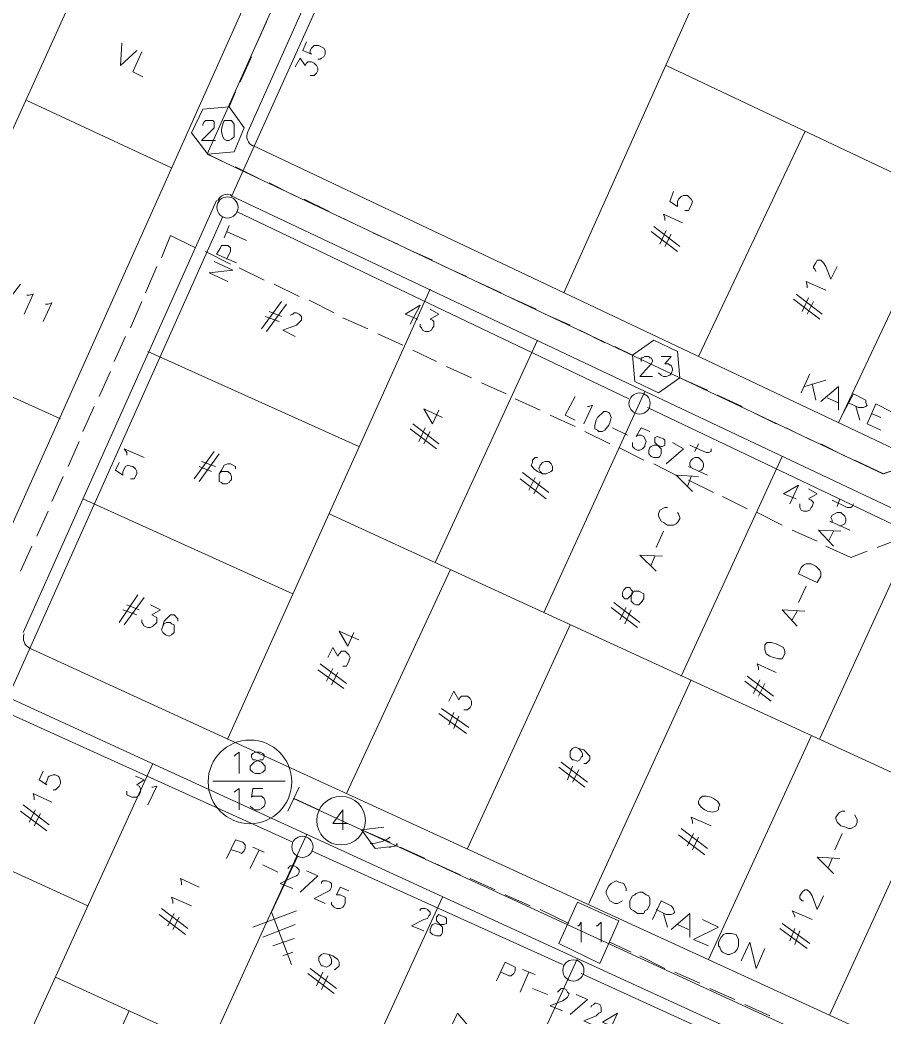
# Model space of a CAD drawing. Header units: millimetres. Extents: x 3.6 to 37.8, y 0.6 to 28.7.
# Drawn here: x 22.322 to 25.207, y 12.12 to 15.45 of the extents above; entities that cross this region are included whole.
import ezdxf

# ---------------------------------------------------------------- set-up
doc = ezdxf.new("R2010")
doc.units = ezdxf.units.MM
for name, color, linetype, true_color in [('PDF_S45$Cable-565', 23, 'Continuous', 0xdd8a6e), ('PDF_S45$LOTS', 254, 'Continuous', 0xdcdcdc), ('PDF_S45$Reverse$not$active', 61, 'Continuous', 0xdfff7f), ('PDF_S45$ROAD', 8, 'Continuous', 0x808080), ('PDF_S45$SDU', 157, 'Continuous', 0x396472), ('PDF_S45$Symbols-Ground', 12, 'Continuous', 0xb80000)]:
    doc.layers.add(name, color=color, linetype=linetype, true_color=true_color)
for name, color, linetype in [('PDF_S45$NAME-ROAD', 7, 'Continuous'), ('PDF_S45$Passives-InlineEq', 7, 'Continuous'), ('PDF_S45$Passives-TapOffs', 7, 'Continuous'), ('PDF_S45$pole', 7, 'Continuous'), ('PDF_S45$strand', 7, 'Continuous'), ('PDF_S45$Symbols-EndOfLine', 7, 'Continuous'), ('PDF_S45$Symbols-SelfTerminating', 7, 'Continuous')]:
    doc.layers.add(name, color=color, linetype=linetype)

msp = doc.modelspace()

# ---------------------------------------------------------------- linework, layer by layer
at = {"layer": 'PDF_S45$Cable-565', "lineweight": 13}
for points in [[(23.1079, 15.36), (23.1454, 15.4434)], [(23.0578, 15.2433), (23.0954, 15.3267)], [(23.0203, 15.1599), (23.0412, 15.2099)], [(22.9494, 15.0014), (23.0078, 14.9722)], [(23.0412, 14.9597), (23.1246, 14.918)], [(23.1537, 14.9055), (23.2371, 14.8638)], [(23.2705, 14.8513), (23.3539, 14.8096)], [(23.3873, 14.7929), (23.4665, 14.7554)], [(22.7951, 14.6553), (22.8243, 14.7304), (22.9077, 14.6887)], [(23.4998, 14.7387), (23.5832, 14.7012)], [(23.6166, 14.6845), (23.7, 14.647)], [(23.0245, 14.6345), (22.9411, 14.6762)], [(22.7785, 14.6262), (22.7409, 14.5386)], [(23.1371, 14.5803), (23.0537, 14.622)], [(23.7292, 14.6303), (23.8126, 14.5928)], [(23.2538, 14.5261), (23.1704, 14.5678)], [(23.8459, 14.5761), (23.9293, 14.5386)], [(23.9627, 14.5219), (24.0461, 14.4844)], [(22.7284, 14.5094), (22.6909, 14.4218)], [(23.3706, 14.4719), (23.2872, 14.5136)], [(23.4832, 14.4177), (23.3998, 14.4552)], [(24.0753, 14.4677), (24.1587, 14.4302)], [(22.6742, 14.3926), (22.6367, 14.3092)], [(23.5999, 14.3635), (23.5165, 14.401)], [(24.192, 14.4135), (24.2754, 14.3718)], [(24.3088, 14.3593), (24.3672, 14.3301)], [(23.7125, 14.3092), (23.6333, 14.3468)], [(23.8293, 14.255), (23.7459, 14.2926)], [(22.6242, 14.2759), (22.5867, 14.1925)], [(24.5256, 14.255), (24.6174, 14.2133)], [(23.946, 14.2008), (23.8626, 14.2384)], [(24.0586, 14.1466), (23.9752, 14.1842)], [(24.6507, 14.1967), (24.7341, 14.1591)], [(22.57, 14.1591), (22.5324, 14.0757)], [(24.1754, 14.0924), (24.092, 14.1299)], [(24.7633, 14.1425), (24.8467, 14.1008)], [(24.8801, 14.0882), (24.9635, 14.0465)], [(24.2921, 14.034), (24.2087, 14.0757)], [(22.5199, 14.0424), (22.4824, 13.959)], [(24.4047, 13.9798), (24.3213, 14.0215)], [(24.9968, 14.034), (25.0802, 13.9923)], [(24.5215, 13.9256), (24.4381, 13.9673)], [(25.3012, 13.9673), (25.2053, 13.934), (25.1094, 13.9798)], [(22.4657, 13.9256), (22.4282, 13.8422)], [(24.6382, 13.8714), (24.5548, 13.9131)], [(24.7508, 13.8172), (24.6674, 13.8589)], [(22.4157, 13.8089), (22.3782, 13.7255)], [(24.8675, 13.763), (24.7842, 13.8047)], [(24.9843, 13.7088), (24.9009, 13.7463)], [(25.272, 13.7213), (25.1845, 13.6879)], [(22.3615, 13.6921), (22.324, 13.6087)], [(25.1511, 13.6754), (25.0969, 13.6546), (25.0135, 13.6921)], [(23.5582, 12.7039), (23.4623, 12.7456)], [(23.675, 12.6497), (23.5916, 12.6872)], [(23.7917, 12.5954), (23.7083, 12.633)], [(23.9085, 12.5454), (23.8251, 12.5829)], [(24.0252, 12.4912), (23.9418, 12.5287)], [(24.1545, 12.4328), (24.0586, 12.4787)], [(24.363, 12.3369), (24.2921, 12.3703)], [(24.4756, 12.2827), (24.3922, 12.3244)], [(24.5923, 12.2327), (24.5089, 12.2702)], [(24.7091, 12.1785), (24.6257, 12.216)], [(24.8259, 12.1243), (24.7425, 12.1618)]]:
    msp.add_lwpolyline(points, dxfattribs=at)
at = {"layer": 'PDF_S45$LOTS', "lineweight": 0}
for points in [[(20.2098, 10.4813), (22.5074, 15.5477), (24.1045, 19.0587)], [(25.5431, 17.6743), (24.1378, 14.5386)], [(24.4798, 15.2975), (27.7406, 13.7547)], [(22.8285, 14.9556), (22.3448, 15.1807)], [(24.5882, 14.3259), (24.9426, 15.0765)], [(25.0552, 14.1049), (25.4096, 14.8555)], [(23.0161, 13.05), (23.6917, 14.5511)], [(23.7083, 13.6379), (24.0503, 14.3801)], [(22.4574, 14.1174), (21.9612, 14.3426)], [(22.7493, 14.3426), (23.454, 14.0257)], [(24.0711, 13.4711), (24.4089, 14.2092)], [(24.5298, 13.2584), (24.8675, 13.9923)], [(22.5324, 13.8506), (23.233, 13.5337)], [(28.3619, 11.4988), (23.3539, 13.8005)], [(24.9926, 13.05), (25.3262, 13.7755)], [(23.4123, 12.8665), (23.7584, 13.6129)], [(23.8168, 12.683), (24.1587, 13.4294)], [(24.2212, 12.4995), (24.5632, 13.2459)], [(24.6215, 12.3119), (24.9635, 13.0583)], [(22.1155, 11.5446), (22.766, 12.9666)], [(25.026, 12.1284), (25.3679, 12.8748)], [(22.0362, 12.7247), (22.5491, 12.4912)], [(22.9536, 12.0158), (23.2788, 12.7289)], [(23.4081, 11.8115), (23.7334, 12.5204)], [(23.8584, 11.6072), (24.1837, 12.3161)], [(22.4407, 12.2535), (25.7307, 10.7482)], [(22.3615, 11.4279), (22.6867, 12.1409)]]:
    msp.add_lwpolyline(points, dxfattribs=at)
at = {"layer": 'PDF_S45$NAME-ROAD', "lineweight": 9}
for points in [[(24.9301, 14.205), (24.9593, 14.2675)], [(24.9426, 14.2258), (25.0135, 14.2467)], [(24.9801, 14.18), (24.9676, 14.2342)], [(24.9968, 14.1758), (25.0552, 14.2258), (25.0552, 14.1466)], [(25.0552, 14.1716), (25.0177, 14.1883)], [(25.0719, 14.1383), (25.1052, 14.2008), (25.1469, 14.18), (25.1469, 14.1716), (25.1511, 14.1633), (25.1469, 14.1591), (25.1386, 14.155), (25.1219, 14.155), (25.0885, 14.1716)], [(25.1261, 14.1133), (25.1136, 14.1591)], [(25.197, 14.0799), (25.1511, 14.1008), (25.1803, 14.1675), (25.2303, 14.1425)], [(25.197, 14.1216), (25.1678, 14.1341)], [(24.3338, 12.5079), (24.3171, 12.4995), (24.3088, 12.4995), (24.2921, 12.5079), (24.2796, 12.5329), (24.2796, 12.5412), (24.2879, 12.5579), (24.2963, 12.5663), (24.313, 12.5746), (24.3213, 12.5704), (24.338, 12.5663), (24.3463, 12.5496), (24.3463, 12.5412)], [(24.4339, 12.4453), (24.4631, 12.5079), (24.4964, 12.4912), (24.5048, 12.4829), (24.5048, 12.4787), (24.5089, 12.4704), (24.5048, 12.4662), (24.4964, 12.462), (24.4798, 12.462), (24.4464, 12.4787)], [(24.4839, 12.4203), (24.4714, 12.4662)], [(24.4964, 12.412), (24.559, 12.4662), (24.559, 12.387)], [(24.5548, 12.412), (24.5173, 12.4287)], [(24.6215, 12.3578), (24.5715, 12.3786), (24.6549, 12.4203), (24.6007, 12.4453)], [(24.7299, 12.3077), (24.7591, 12.3703), (24.78, 12.2827), (24.8092, 12.3494)]]:
    msp.add_lwpolyline(points, dxfattribs=at)
for points in [[(24.4005, 12.5371), (24.413, 12.5287), (24.4214, 12.5246), (24.4255, 12.5162), (24.4255, 12.4954), (24.4172, 12.4787), (24.4089, 12.4745), (24.4047, 12.4662), (24.3838, 12.4662), (24.3713, 12.4745), (24.363, 12.4787), (24.3588, 12.487), (24.3588, 12.5079), (24.3672, 12.5246), (24.3755, 12.5287), (24.3797, 12.5329), (24.3922, 12.5371)], [(24.6966, 12.3995), (24.7133, 12.3953), (24.7216, 12.3786), (24.7216, 12.3578), (24.7174, 12.3453), (24.7091, 12.3369), (24.6924, 12.3286), (24.6841, 12.3286), (24.6674, 12.3369), (24.6632, 12.3411), (24.6591, 12.3536), (24.6549, 12.3578), (24.6549, 12.3703), (24.6632, 12.387), (24.6716, 12.3953), (24.6799, 12.3995)]]:
    msp.add_lwpolyline(points, close=True, dxfattribs=at)
at = {"layer": 'PDF_S45$Passives-InlineEq', "lineweight": 9}
msp.add_lwpolyline([(23.5374, 12.7539), (23.4623, 12.7456), (23.5082, 12.683), (23.5832, 12.6914), (23.5082, 12.683), (23.4623, 12.7456)], close=True, dxfattribs=at)
msp.add_arc((23.4936, 12.8102), 0.1105, 268.9191, 305.789, dxfattribs=at)
at = {"layer": 'PDF_S45$Passives-InlineEq', "lineweight": 9, "extrusion": (0, 0, -1)}
msp.add_ellipse((23.5645, 12.6934), major_axis=(0.0168, 0.0051), ratio=0.227735, start_param=-0.454755, end_param=2.306586, dxfattribs=at)
at = {"layer": 'PDF_S45$Passives-TapOffs', "lineweight": 9}
for points in [[(23.0203, 15.1599), (23.0704, 15.089), (23.037, 15.0098), (22.9494, 15.0014), (22.8952, 15.0723), (22.9327, 15.1516)], [(23.0036, 15.114), (23.0287, 15.114), (23.037, 15.1015), (23.037, 15.0598), (23.0287, 15.0515), (23.0203, 15.0473), (23.012, 15.0473), (23.0036, 15.0515), (22.9995, 15.0598), (22.9953, 15.0765), (22.9953, 15.0848), (22.9995, 15.1015)], [(24.5256, 14.255), (24.4547, 14.205), (24.3755, 14.2425), (24.3672, 14.3301), (24.4381, 14.3801), (24.5173, 14.3426)], [(24.2588, 12.2994), (24.1211, 12.3661), (24.1837, 12.5037), (24.3213, 12.4412)]]:
    msp.add_lwpolyline(points, close=True, dxfattribs=at)
for points in [[(22.9327, 15.0973), (22.9327, 15.1015), (22.9369, 15.1099), (22.9411, 15.114), (22.9661, 15.114), (22.9703, 15.1099), (22.9703, 15.089), (22.9286, 15.0473), (22.9744, 15.0473)], [(24.3964, 14.3092), (24.3964, 14.3218), (24.4005, 14.3218), (24.4089, 14.3259), (24.4214, 14.3259), (24.4255, 14.3218), (24.4297, 14.3218), (24.4339, 14.3134), (24.4339, 14.3092), (24.4297, 14.3009), (24.4214, 14.2926), (24.3922, 14.2592), (24.4339, 14.2592)], [(24.4631, 14.3259), (24.4964, 14.3259), (24.4756, 14.3009), (24.4881, 14.3009), (24.4923, 14.2967), (24.4964, 14.2967), (24.5006, 14.2842), (24.5006, 14.2801), (24.4964, 14.2675), (24.4923, 14.2634), (24.4798, 14.2592), (24.4714, 14.2592), (24.4631, 14.2634), (24.4547, 14.2717)], [(23.4164, 12.7664), (23.3664, 12.7664), (23.3998, 12.8123), (23.3998, 12.7456)], [(24.1837, 12.4245), (24.1879, 12.4245), (24.1962, 12.437), (24.1962, 12.3703)], [(24.2462, 12.4245), (24.2504, 12.4245), (24.2629, 12.437), (24.2629, 12.3703)]]:
    msp.add_lwpolyline(points, dxfattribs=at)
msp.add_circle((23.3944, 12.7762), 0.0813, dxfattribs=at)
at = {"layer": 'PDF_S45$pole', "lineweight": 0}
for points in [[(23.0203, 14.7638), (23.0036, 14.7221)], [(23.0787, 14.7137), (23.012, 14.7429)], [(23.0453, 14.6387), (22.9786, 14.6679), (22.9911, 14.6887), (22.9953, 14.697), (23.0161, 14.697), (23.0245, 14.6887), (23.0245, 14.6762), (23.012, 14.6512)], [(23.0161, 14.5761), (22.9536, 14.6053), (23.0328, 14.6136), (22.9703, 14.6428)], [(24.1754, 14.1133), (24.142, 14.1299), (24.1754, 14.1925)], [(24.2171, 14.1591), (24.2212, 14.1591), (24.2337, 14.1633), (24.2045, 14.1008)], [(24.3505, 14.0632), (24.3005, 14.0882)], [(24.3672, 14.0382), (24.3672, 14.0257), (24.3755, 14.0174), (24.3838, 14.0132), (24.3922, 14.0132), (24.4005, 14.0174), (24.4089, 14.0257), (24.4089, 14.0299), (24.413, 14.0424), (24.4047, 14.0591), (24.3964, 14.0632), (24.3838, 14.0632), (24.3797, 14.0591), (24.3964, 14.0882), (24.4255, 14.0757)], [(24.5006, 14.0382), (24.5381, 14.0174), (24.4798, 13.9673)], [(23.012, 12.6497), (23.0412, 12.7122), (23.0662, 12.7039), (23.0745, 12.6955), (23.0745, 12.683), (23.0704, 12.6747), (23.062, 12.6663), (23.0537, 12.6705), (23.0287, 12.6788)], [(23.1371, 12.6705), (23.0995, 12.6872)], [(23.0912, 12.6163), (23.1204, 12.6788)], [(23.1829, 12.6038), (23.1329, 12.6288)], [(23.2163, 12.6163), (23.2246, 12.6246), (23.2371, 12.6246), (23.2455, 12.6205), (23.2538, 12.6121), (23.2538, 12.6038), (23.2497, 12.5954), (23.2455, 12.5913), (23.233, 12.5871), (23.1913, 12.5663), (23.233, 12.5496)], [(23.2788, 12.608), (23.3164, 12.5913), (23.258, 12.5371)], [(23.3289, 12.5663), (23.3289, 12.5704), (23.3331, 12.5746), (23.3456, 12.5746), (23.3581, 12.5704), (23.3622, 12.5663), (23.3622, 12.5537), (23.3581, 12.5454), (23.3539, 12.5412), (23.3039, 12.5162), (23.3414, 12.4995)], [(23.3622, 12.5037), (23.3622, 12.4954), (23.3706, 12.487), (23.3789, 12.4829), (23.3914, 12.4829), (23.3998, 12.487), (23.4039, 12.4912), (23.4081, 12.4995), (23.4081, 12.5204), (23.3914, 12.5287), (23.3789, 12.5287), (23.3914, 12.5537), (23.4206, 12.5412)], [(23.9127, 12.241), (23.9418, 12.3036), (23.9752, 12.2869), (23.9752, 12.2744), (23.971, 12.266), (23.9627, 12.2577), (23.9544, 12.2577), (23.9293, 12.2702)], [(23.9919, 12.2035), (24.0211, 12.2702)], [(24.0419, 12.2619), (24.0002, 12.2785)], [(24.0836, 12.1951), (24.0336, 12.216)], [(24.117, 12.2035), (24.1295, 12.216), (24.1378, 12.216), (24.1462, 12.2118), (24.1503, 12.2035), (24.1545, 12.1993), (24.1545, 12.1951), (24.1503, 12.1868), (24.1462, 12.1826), (24.1337, 12.1743), (24.092, 12.1576), (24.1337, 12.1409)], [(24.1795, 12.1951), (24.2171, 12.1785), (24.1587, 12.1284)], [(24.2296, 12.1534), (24.2296, 12.1576), (24.2379, 12.1618), (24.2421, 12.166), (24.2462, 12.166), (24.2588, 12.1618), (24.2629, 12.1534), (24.2629, 12.1368), (24.2546, 12.1326), (24.2462, 12.1243), (24.2045, 12.1076), (24.2421, 12.0909)], [(24.3088, 12.0867), (24.2671, 12.1034), (24.3171, 12.1326), (24.2879, 12.07)]]:
    msp.add_lwpolyline(points, dxfattribs=at)
for points in [[(24.2796, 14.1425), (24.2879, 14.1383), (24.2921, 14.1341), (24.2963, 14.1216), (24.2921, 14.1049), (24.2879, 14.0966), (24.2754, 14.0799), (24.2671, 14.0757), (24.2546, 14.0757), (24.2504, 14.0799), (24.2421, 14.0841), (24.2421, 14.0966), (24.2462, 14.1133), (24.2504, 14.1216), (24.2713, 14.1425)], [(24.4589, 14.0549), (24.4714, 14.0507), (24.4756, 14.0465), (24.4756, 14.0299), (24.4672, 14.0257), (24.4631, 14.0257), (24.4506, 14.0299), (24.4381, 14.0299), (24.4297, 14.0257), (24.4255, 14.0215), (24.4214, 14.0132), (24.4214, 14.0007), (24.4297, 13.9923), (24.4381, 13.9882), (24.4547, 13.9882), (24.4589, 13.9923), (24.4631, 14.0007), (24.4631, 14.0174), (24.4422, 14.0382), (24.4422, 14.0549), (24.4506, 14.0591)]]:
    msp.add_lwpolyline(points, close=True, dxfattribs=at)
for centre in [(23.0149, 14.8237), (24.391, 14.169), (23.2651, 12.6886), (24.17, 12.2758)]:
    msp.add_circle(centre, 0.0354, dxfattribs=at)
at = {"layer": 'PDF_S45$Reverse$not$active', "lineweight": 0}
for points in [[(26.1998, 13.6525), (25.4305, 14.009), (25.2032, 13.934), (22.9473, 15.0014), (24.044, 17.4554)], [(23.2351, 12.8498), (26.6814, 11.2632), (25.8996, 9.5139), (25.8245, 9.5494), (25.4868, 9.7016)]]:
    msp.add_lwpolyline(points, dxfattribs=at)
at = {"layer": 'PDF_S45$ROAD', "lineweight": 0}
for points in [[(20.7352, 10.2812), (24.5548, 18.8127)], [(24.7216, 18.7376), (23.0829, 15.0765)], [(23.0995, 15.0306), (27.3194, 13.0333)], [(23.0245, 14.8638), (27.2402, 12.8707)], [(22.3323, 13.4044), (22.9786, 14.8472)], [(26.7773, 11.1652), (27.6947, 10.744), (27.7572, 10.8733), (22.349, 13.3544)], [(26.4729, 11.2653), (22.2739, 13.1917)]]:
    msp.add_lwpolyline(points, dxfattribs=at)
for centre, start, end in [((23.115, 15.0613), 155.8741, 244.682), ((23.0149, 14.832), 64.682, 155.8739), ((22.3686, 13.385), 155.8741, 245.3466)]:
    msp.add_arc(centre, 0.0354, start, end, dxfattribs=at)
at = {"layer": 'PDF_S45$SDU', "lineweight": 0}
for points in [[(22.7117, 15.3475), (22.6575, 15.2975), (22.6617, 15.3726)], [(22.7326, 15.26), (22.6992, 15.2766), (22.7284, 15.3434)], [(24.5423, 14.8138), (24.5548, 14.8138), (24.5632, 14.8305), (24.5673, 14.843), (24.5632, 14.8513), (24.5506, 14.8638), (24.5381, 14.8638), (24.5298, 14.8597), (24.5215, 14.8513), (24.5173, 14.843), (24.5173, 14.8263), (24.4923, 14.843), (24.5048, 14.8763)], [(24.4756, 14.7804), (24.4756, 14.7888), (24.4714, 14.8013), (24.534, 14.7721)], [(24.5256, 14.6929), (24.4381, 14.7596)], [(24.5173, 14.6762), (24.4297, 14.7429)], [(24.4798, 14.7471), (24.4589, 14.7012)], [(24.4964, 14.7346), (24.4756, 14.6929)], [(25.051, 14.6262), (25.0302, 14.5845), (25.0135, 14.6262), (25.0052, 14.6387), (24.9968, 14.647), (24.9843, 14.647), (24.9801, 14.6387), (24.9718, 14.6262), (24.9718, 14.622), (24.976, 14.6178), (24.9801, 14.6095)], [(22.2572, 14.4802), (22.324, 14.5678)], [(24.9509, 14.5553), (24.9509, 14.5636), (24.9468, 14.5761), (25.0135, 14.5469)], [(22.3448, 14.5302), (22.3531, 14.5302), (22.3657, 14.5344), (22.3365, 14.4677)], [(24.9926, 14.451), (24.9051, 14.5177)], [(25.001, 14.4677), (24.9134, 14.5344)], [(24.9551, 14.5219), (24.9343, 14.476)], [(22.4073, 14.5011), (22.4157, 14.5011), (22.4282, 14.5052), (22.399, 14.4427)], [(23.1287, 14.4177), (23.1954, 14.5094)], [(23.1454, 14.4093), (23.2121, 14.5011)], [(24.9718, 14.5094), (24.9509, 14.4677)], [(23.1871, 14.4427), (23.1412, 14.4594)], [(23.1954, 14.4594), (23.1537, 14.476)], [(23.2413, 14.3926), (23.1996, 14.4135), (23.2455, 14.4302), (23.2622, 14.4469), (23.2622, 14.4594), (23.2538, 14.4677), (23.2455, 14.4719), (23.2371, 14.4719), (23.233, 14.4677), (23.2246, 14.4635)], [(23.7208, 14.1466), (23.7, 14.1008), (23.6708, 14.1508), (23.7334, 14.1216)], [(23.7208, 14.034), (23.6333, 14.1008)], [(23.675, 14.0882), (23.6541, 14.0424)], [(23.7125, 14.0174), (23.6249, 14.0841)], [(23.6917, 14.0757), (23.6708, 14.034)], [(24.6299, 14.0174), (24.6299, 14.009), (24.6215, 14.0048), (24.6132, 14.0048), (24.559, 14.0299)], [(24.5882, 14.034), (24.5757, 14.009)], [(22.9036, 13.9173), (22.9703, 14.009)], [(22.9202, 13.9089), (22.987, 14.0007)], [(24.0669, 13.934), (24.0503, 13.9423), (24.0378, 13.9506), (24.0294, 13.9631), (24.0336, 13.9715), (24.0336, 13.9798), (24.0419, 13.9882), (24.0503, 13.9882)], [(24.5632, 13.9548), (24.559, 13.9631), (24.559, 13.9715), (24.5632, 13.9798), (24.5673, 13.984), (24.5757, 13.9882), (24.5882, 13.9882), (24.6007, 13.9757), (24.6048, 13.9673), (24.6048, 13.959), (24.6007, 13.9506), (24.5965, 13.9465), (24.5882, 13.9423)], [(22.9619, 13.9423), (22.9202, 13.959)], [(22.9744, 13.959), (22.9286, 13.9757)], [(22.987, 13.934), (22.9953, 13.9465), (23.0036, 13.9631), (23.0161, 13.9673), (23.0245, 13.9673), (23.0412, 13.959), (23.0412, 13.9506)], [(24.6174, 13.9298), (24.5548, 13.959)], [(24.0878, 13.8714), (24.0002, 13.9381)], [(24.0419, 13.9215), (24.0211, 13.8798)], [(24.5673, 13.8756), (24.5131, 13.9298), (24.5882, 13.9256)], [(24.5632, 13.9256), (24.5506, 13.8923)], [(24.0795, 13.8506), (23.9919, 13.9173)], [(24.0586, 13.9089), (24.0378, 13.8672)], [(24.5173, 13.8047), (24.5215, 13.8005), (24.5256, 13.788), (24.5256, 13.7838), (24.5173, 13.7713), (24.5131, 13.7672), (24.5048, 13.763), (24.4839, 13.763), (24.4714, 13.7713), (24.4631, 13.7755), (24.4547, 13.7922), (24.4547, 13.8005), (24.4589, 13.813), (24.4756, 13.8214), (24.4839, 13.8214)], [(25.1052, 13.8339), (25.1011, 13.8255), (25.0969, 13.8214), (25.0844, 13.8214), (25.0343, 13.8464)], [(25.0594, 13.8506), (25.051, 13.8255)], [(25.0343, 13.7713), (25.0343, 13.7797), (25.0302, 13.788), (25.0343, 13.7964), (25.051, 13.8047), (25.0635, 13.8047), (25.076, 13.7922), (25.0802, 13.7838), (25.0802, 13.7755), (25.076, 13.7672), (25.0594, 13.7588)], [(25.0927, 13.7463), (25.026, 13.7755)], [(24.4714, 13.7421), (24.4464, 13.6879)], [(25.0385, 13.6921), (24.9885, 13.7463), (25.0635, 13.7421)], [(25.0385, 13.7421), (25.0218, 13.7088)], [(24.4464, 13.6087), (24.3922, 13.6629), (24.4672, 13.6588)], [(24.4422, 13.6588), (24.4297, 13.6296)], [(24.9468, 13.5587), (24.9218, 13.5045)], [(22.6534, 13.4378), (22.7159, 13.5295)], [(22.67, 13.4294), (22.7368, 13.5211)], [(22.7201, 13.4794), (22.6784, 13.4961)], [(22.7576, 13.4961), (22.791, 13.4794), (22.7618, 13.4628), (22.7785, 13.4544), (22.7785, 13.4378), (22.766, 13.4252), (22.7576, 13.4211), (22.7493, 13.4211), (22.7368, 13.4252), (22.7326, 13.4336), (22.7284, 13.4378), (22.7284, 13.4461)], [(24.3838, 13.4211), (24.2963, 13.4878)], [(24.3922, 13.4378), (24.3046, 13.5045)], [(24.3463, 13.4878), (24.3255, 13.4461)], [(22.7117, 13.4628), (22.6659, 13.4794)], [(22.7993, 13.4252), (22.8035, 13.4419), (22.8243, 13.4628), (22.8368, 13.4628), (22.8494, 13.4503), (22.8494, 13.4419)], [(24.363, 13.4794), (24.3422, 13.4336)], [(24.9176, 13.4252), (24.8675, 13.4794), (24.9426, 13.4753)], [(24.9176, 13.4753), (24.9009, 13.4461)], [(23.4373, 13.4044), (23.4164, 13.3585), (23.3873, 13.4086), (23.454, 13.3794)], [(23.3497, 13.321), (23.3664, 13.3544), (23.3831, 13.3252), (23.3873, 13.3335), (23.3956, 13.3418), (23.4081, 13.3418), (23.4206, 13.3293), (23.4248, 13.321), (23.4206, 13.3085), (23.4123, 13.2918), (23.3998, 13.2918)], [(23.4123, 13.2334), (23.3247, 13.3001)], [(24.7883, 13.2793), (24.7883, 13.2876), (24.7842, 13.3001), (24.8467, 13.271)], [(23.4039, 13.2168), (23.3164, 13.2793)], [(23.3664, 13.2835), (23.3456, 13.2418)], [(23.3831, 13.271), (23.3622, 13.2293)], [(24.8384, 13.1917), (24.7508, 13.2584)], [(24.83, 13.1751), (24.7425, 13.2418)], [(24.7925, 13.2459), (24.7716, 13.2001)], [(24.8092, 13.2334), (24.7883, 13.1917)], [(23.7542, 13.1751), (23.7709, 13.2084), (23.7876, 13.1792), (23.7917, 13.1876), (23.7959, 13.1917), (23.8168, 13.1917), (23.8251, 13.1834), (23.8293, 13.1751), (23.8293, 13.1625), (23.8251, 13.1542), (23.8168, 13.1459), (23.8042, 13.1459)], [(23.8126, 13.0666), (23.7208, 13.1334)], [(23.8209, 13.0875), (23.7292, 13.15)], [(23.7709, 13.1375), (23.7542, 13.0958)], [(23.7876, 13.125), (23.7709, 13.0833)], [(24.1879, 13.0166), (24.2045, 13.0124), (24.2254, 12.9916), (24.2254, 12.9791), (24.2129, 12.9666), (24.2045, 12.9666)], [(24.2087, 12.8873), (24.1211, 12.9541)], [(24.2171, 12.904), (24.1295, 12.9707)], [(24.167, 12.9582), (24.1503, 12.9124)], [(22.4324, 12.879), (22.4407, 12.879), (22.4532, 12.8915), (22.4574, 12.8998), (22.4574, 12.9082), (22.4532, 12.9207), (22.449, 12.9249), (22.4407, 12.929), (22.4324, 12.929), (22.4199, 12.9249), (22.4157, 12.9207), (22.4115, 12.9082), (22.4073, 12.8998), (22.4115, 12.8957), (22.3865, 12.9124), (22.399, 12.9415)], [(24.1879, 12.9457), (24.167, 12.904)], [(22.3698, 12.8456), (22.3698, 12.854), (22.3657, 12.8665), (22.4282, 12.8373)], [(22.4199, 12.7622), (22.3323, 12.829)], [(22.4115, 12.7414), (22.324, 12.8081)], [(22.374, 12.8123), (22.3531, 12.7706)], [(22.3907, 12.7998), (22.3698, 12.7581)], [(24.5673, 12.7664), (24.5673, 12.7747), (24.5632, 12.7873), (24.6299, 12.7581)], [(25.1094, 12.7956), (25.1177, 12.7789), (25.1177, 12.7706), (25.1136, 12.7581), (25.0969, 12.7497), (25.0885, 12.7497), (25.0802, 12.7539), (25.0635, 12.7581), (25.051, 12.7706), (25.0469, 12.7831), (25.0469, 12.7873), (25.0552, 12.7998), (25.0594, 12.8039), (25.0677, 12.8081), (25.076, 12.8081)], [(24.609, 12.6622), (24.5215, 12.7289)], [(24.6174, 12.683), (24.5298, 12.7497)], [(24.5715, 12.733), (24.5506, 12.6914)], [(24.5882, 12.7205), (24.5673, 12.6788)], [(25.0677, 12.733), (25.0427, 12.6788)], [(25.0385, 12.5996), (24.9843, 12.6538), (25.0594, 12.6497)], [(25.0343, 12.6497), (25.0218, 12.6205)], [(22.8619, 12.5621), (22.8619, 12.5704), (22.8577, 12.5829), (22.9202, 12.5537)], [(22.8327, 12.4995), (22.8327, 12.5079), (22.8285, 12.5204), (22.8952, 12.4912)], [(24.9384, 12.5079), (24.9343, 12.5079), (24.9259, 12.5162), (24.9259, 12.5246), (24.9343, 12.5371), (24.9426, 12.5454), (24.9509, 12.5454), (24.9593, 12.5371), (24.9676, 12.5246), (24.9843, 12.4787), (25.0052, 12.5246)], [(22.8744, 12.3953), (22.7868, 12.462)], [(22.8827, 12.4161), (22.7951, 12.4829)], [(22.8368, 12.4662), (22.816, 12.4245)], [(22.8535, 12.4537), (22.8327, 12.412)], [(24.9092, 12.4537), (24.9092, 12.4578), (24.9009, 12.4745), (24.9676, 12.4453)], [(24.9593, 12.3661), (24.8675, 12.4328)], [(24.9509, 12.3494), (24.8592, 12.4161)], [(24.9092, 12.4161), (24.8926, 12.3744)], [(24.9259, 12.4078), (24.9092, 12.3619)], [(23.3539, 12.3286), (23.3622, 12.3119), (23.3622, 12.2994), (23.3539, 12.291), (23.3456, 12.2869), (23.3331, 12.291), (23.3289, 12.291), (23.3205, 12.3077), (23.3205, 12.3202), (23.3289, 12.3286), (23.3372, 12.3327), (23.3539, 12.3286), (23.3664, 12.3244), (23.3831, 12.3119), (23.3873, 12.3036), (23.3873, 12.291), (23.3747, 12.2785), (23.3706, 12.2785)], [(23.3706, 12.1993), (23.283, 12.266)], [(23.3789, 12.216), (23.2914, 12.2827)], [(23.3331, 12.2702), (23.3122, 12.2243)], [(23.3497, 12.2577), (23.3289, 12.2118)], [(23.7625, 12.0909), (23.7834, 12.1326), (23.8334, 12.0742)]]:
    msp.add_lwpolyline(points, dxfattribs=at)
for points in [[(24.0586, 13.9423), (24.0544, 13.9506), (24.0586, 13.9631), (24.0669, 13.9715), (24.0753, 13.9757), (24.0878, 13.9757), (24.0961, 13.9673), (24.1003, 13.959), (24.1003, 13.9465), (24.0961, 13.9423), (24.0795, 13.934), (24.0669, 13.934)], [(22.9953, 13.9423), (23.0161, 13.9423), (23.0245, 13.934), (23.0287, 13.9256), (23.0287, 13.9131), (23.0245, 13.9131), (23.0203, 13.9048), (23.012, 13.9006), (22.9995, 13.9006), (22.9953, 13.9048), (22.987, 13.9089), (22.987, 13.934)], [(24.9218, 13.6004), (24.9301, 13.6212), (24.9384, 13.6296), (24.9468, 13.6337), (24.9635, 13.6337), (24.9801, 13.6254), (24.9926, 13.6129), (24.9968, 13.6045), (24.9968, 13.592), (24.9843, 13.5712)], [(24.3338, 13.5378), (24.338, 13.5462), (24.3463, 13.5545), (24.3588, 13.5545), (24.363, 13.5462), (24.3672, 13.542), (24.363, 13.5253), (24.363, 13.5086), (24.3713, 13.5003), (24.3797, 13.4961), (24.388, 13.4961), (24.3964, 13.5045), (24.4047, 13.517), (24.4047, 13.5337), (24.388, 13.542), (24.3713, 13.542), (24.3672, 13.5337), (24.3505, 13.517), (24.3422, 13.517), (24.3338, 13.5253)], [(22.8035, 13.4336), (22.8118, 13.4378), (22.8243, 13.4378), (22.8285, 13.4336), (22.8368, 13.4294), (22.8368, 13.4044), (22.8285, 13.3961), (22.8202, 13.3919), (22.8077, 13.3961), (22.7993, 13.4044), (22.7951, 13.4127), (22.7993, 13.4252)], [(24.8092, 13.346), (24.8092, 13.3627), (24.8175, 13.371), (24.83, 13.371), (24.8467, 13.3669), (24.8717, 13.3544), (24.8759, 13.3418), (24.8759, 13.3335), (24.8675, 13.3168), (24.855, 13.3168), (24.8384, 13.321), (24.8259, 13.3252), (24.8133, 13.3335)], [(24.1962, 13.0083), (24.2004, 12.9999), (24.2004, 12.9916), (24.1962, 12.9874), (24.192, 12.9791), (24.1837, 12.9749), (24.1712, 12.9791), (24.167, 12.9791), (24.1587, 12.9874), (24.1587, 13.0083), (24.167, 13.0166), (24.1754, 13.0208), (24.1879, 13.0166)], [(24.5882, 12.8415), (24.5923, 12.8498), (24.6007, 12.8581), (24.6132, 12.8581), (24.6299, 12.854), (24.6382, 12.8498), (24.6507, 12.8415), (24.6591, 12.829), (24.6549, 12.8206), (24.6549, 12.8123), (24.6465, 12.8081), (24.634, 12.8039), (24.6174, 12.8081), (24.609, 12.8123), (24.5965, 12.8206), (24.5882, 12.8331)]]:
    msp.add_lwpolyline(points, close=True, dxfattribs=at)
at = {"layer": 'PDF_S45$strand', "color": 254, "lineweight": 0, "true_color": 0xdcdcdc}
for points in [[(23.479, 15.8604), (23.0287, 14.8597)], [(22.2781, 13.1792), (22.9995, 14.7929)], [(24.3547, 14.1842), (23.0453, 14.8096)], [(25.7307, 13.5295), (24.4172, 14.155)], [(23.233, 12.7039), (22.2948, 13.1292)], [(24.1337, 12.2952), (23.2955, 12.6747)], [(25.0343, 11.8824), (24.1962, 12.266)]]:
    msp.add_lwpolyline(points, dxfattribs=at)
at = {"layer": 'PDF_S45$strand', "lineweight": 0}
for points in [[(23.3164, 15.3183), (23.3247, 15.3183), (23.3289, 15.3225), (23.3372, 15.3267), (23.3414, 15.335), (23.3414, 15.3475), (23.3372, 15.3559), (23.3205, 15.3642), (23.3039, 15.3642), (23.2955, 15.3559), (23.2914, 15.3475), (23.2914, 15.3392), (23.2955, 15.335), (23.2663, 15.3475), (23.2788, 15.3767)], [(23.2413, 15.2933), (23.258, 15.3225), (23.2747, 15.2975), (23.2788, 15.3058), (23.283, 15.31), (23.2955, 15.31), (23.3039, 15.3058), (23.3122, 15.2975), (23.3164, 15.2892), (23.3164, 15.2808), (23.3122, 15.2725), (23.3039, 15.2641), (23.2914, 15.2641)], [(23.65, 14.451), (23.6083, 14.4677), (23.6583, 14.4969), (23.6249, 14.4343)], [(23.6917, 14.4844), (23.7208, 14.4677), (23.6917, 14.451), (23.7, 14.4469), (23.7042, 14.4427), (23.7042, 14.426), (23.7, 14.4218), (23.6958, 14.4135), (23.6875, 14.4093), (23.675, 14.4093), (23.6666, 14.4135), (23.6625, 14.4218), (23.6583, 14.426), (23.6583, 14.4343)], [(22.6784, 13.9965), (22.6784, 14.0048), (22.67, 14.0174), (22.7368, 13.9882)], [(22.6909, 13.9173), (22.7034, 13.9173), (22.7117, 13.934), (22.7117, 13.9423), (22.7076, 13.9506), (22.6992, 13.959), (22.6951, 13.959), (22.6826, 13.9631), (22.6742, 13.959), (22.6659, 13.9423), (22.6659, 13.9298), (22.6409, 13.9465), (22.6534, 13.9715)], [(24.9134, 13.8506), (24.8717, 13.8672), (24.9218, 13.8964), (24.8926, 13.8339)], [(24.9551, 13.8839), (24.9843, 13.8672), (24.9551, 13.8506), (24.9635, 13.8464), (24.9718, 13.8381), (24.9676, 13.8255), (24.9635, 13.8214), (24.9593, 13.813), (24.9509, 13.8089), (24.9384, 13.8089), (24.9301, 13.813), (24.9259, 13.8214), (24.9259, 13.8339)], [(22.7076, 12.9249), (22.7368, 12.9124), (22.7117, 12.8957), (22.7201, 12.8915), (22.7243, 12.8832), (22.7243, 12.8707), (22.7201, 12.8623), (22.7117, 12.854), (22.6951, 12.854), (22.6784, 12.8623), (22.6784, 12.8748)], [(22.7618, 12.8873), (22.766, 12.8873), (22.7785, 12.8915), (22.7493, 12.829)], [(23.6583, 12.4745), (23.6583, 12.4787), (23.6625, 12.4829), (23.675, 12.4829), (23.6833, 12.4787), (23.6917, 12.4704), (23.6917, 12.462), (23.6875, 12.4578), (23.6833, 12.4495), (23.6708, 12.4453), (23.6291, 12.4245), (23.6708, 12.4078)]]:
    msp.add_lwpolyline(points, dxfattribs=at)
msp.add_lwpolyline([(23.7292, 12.4578), (23.7417, 12.4537), (23.7459, 12.4495), (23.7459, 12.4328), (23.7375, 12.4287), (23.7208, 12.4287), (23.7083, 12.4328), (23.7, 12.4287), (23.6958, 12.4245), (23.6917, 12.412), (23.6917, 12.4036), (23.7, 12.3953), (23.7125, 12.3911), (23.725, 12.3911), (23.7292, 12.3953), (23.7334, 12.4036), (23.7334, 12.4203), (23.7125, 12.4412), (23.7125, 12.4537), (23.7208, 12.462)], close=True, dxfattribs=at)
at = {"layer": 'PDF_S45$Symbols-EndOfLine', "lineweight": 9}
for points in [[(23.037, 12.9916), (23.0412, 12.9957), (23.0537, 13.0041), (23.0537, 12.9332)], [(23.037, 12.8707), (23.0412, 12.8748), (23.0537, 12.8832), (23.0537, 12.8123)], [(23.0912, 12.8248), (23.0995, 12.8164), (23.1079, 12.8123), (23.1204, 12.8123), (23.1287, 12.8164), (23.1371, 12.8248), (23.1412, 12.8331), (23.1412, 12.8415), (23.1371, 12.8498), (23.1287, 12.8581), (23.0995, 12.8581), (23.0954, 12.854), (23.0995, 12.8832), (23.1329, 12.8832)]]:
    msp.add_lwpolyline(points, dxfattribs=at)
msp.add_lwpolyline([(23.1079, 13.0041), (23.1246, 13.0041), (23.1329, 12.9999), (23.1371, 12.9957), (23.1371, 12.9874), (23.1329, 12.9791), (23.1246, 12.9791), (23.1121, 12.9749), (23.1037, 12.9707), (23.0912, 12.9582), (23.0912, 12.9457), (23.0995, 12.9374), (23.1079, 12.9332), (23.1246, 12.9332), (23.1329, 12.9374), (23.1412, 12.9457), (23.1412, 12.9582), (23.1287, 12.9707), (23.1204, 12.9749), (23.1079, 12.9791), (23.0995, 12.9791), (23.0954, 12.9874), (23.0954, 12.9957), (23.0995, 12.9999)], close=True, dxfattribs=at)
at = {"layer": 'PDF_S45$Symbols-EndOfLine', "color": 15, "lineweight": 0, "true_color": 0x954a4a}
msp.add_lwpolyline([(23.208, 12.9082), (22.9661, 12.9082)], dxfattribs=at)
msp.add_circle((23.09, 12.9055), 0.1397, dxfattribs=at)
at = {"layer": 'PDF_S45$Symbols-Ground', "lineweight": 0}
for points in [[(23.2288, 12.2952), (23.1621, 12.4704), (23.2497, 12.658)], [(23.2455, 12.4745), (23.0995, 12.4203)], [(23.2413, 12.4287), (23.1329, 12.387)], [(23.2371, 12.3828), (23.1663, 12.3578)], [(23.233, 12.3369), (23.1996, 12.3244)]]:
    msp.add_lwpolyline(points, dxfattribs=at)
at = {"layer": 'PDF_S45$Symbols-SelfTerminating', "lineweight": 9}
for points in [[(23.2538, 12.8873), (23.2163, 12.8081)], [(23.2371, 12.8498), (23.3205, 12.8123)]]:
    msp.add_lwpolyline(points, dxfattribs=at)

doc.saveas('drawing.dxf')
